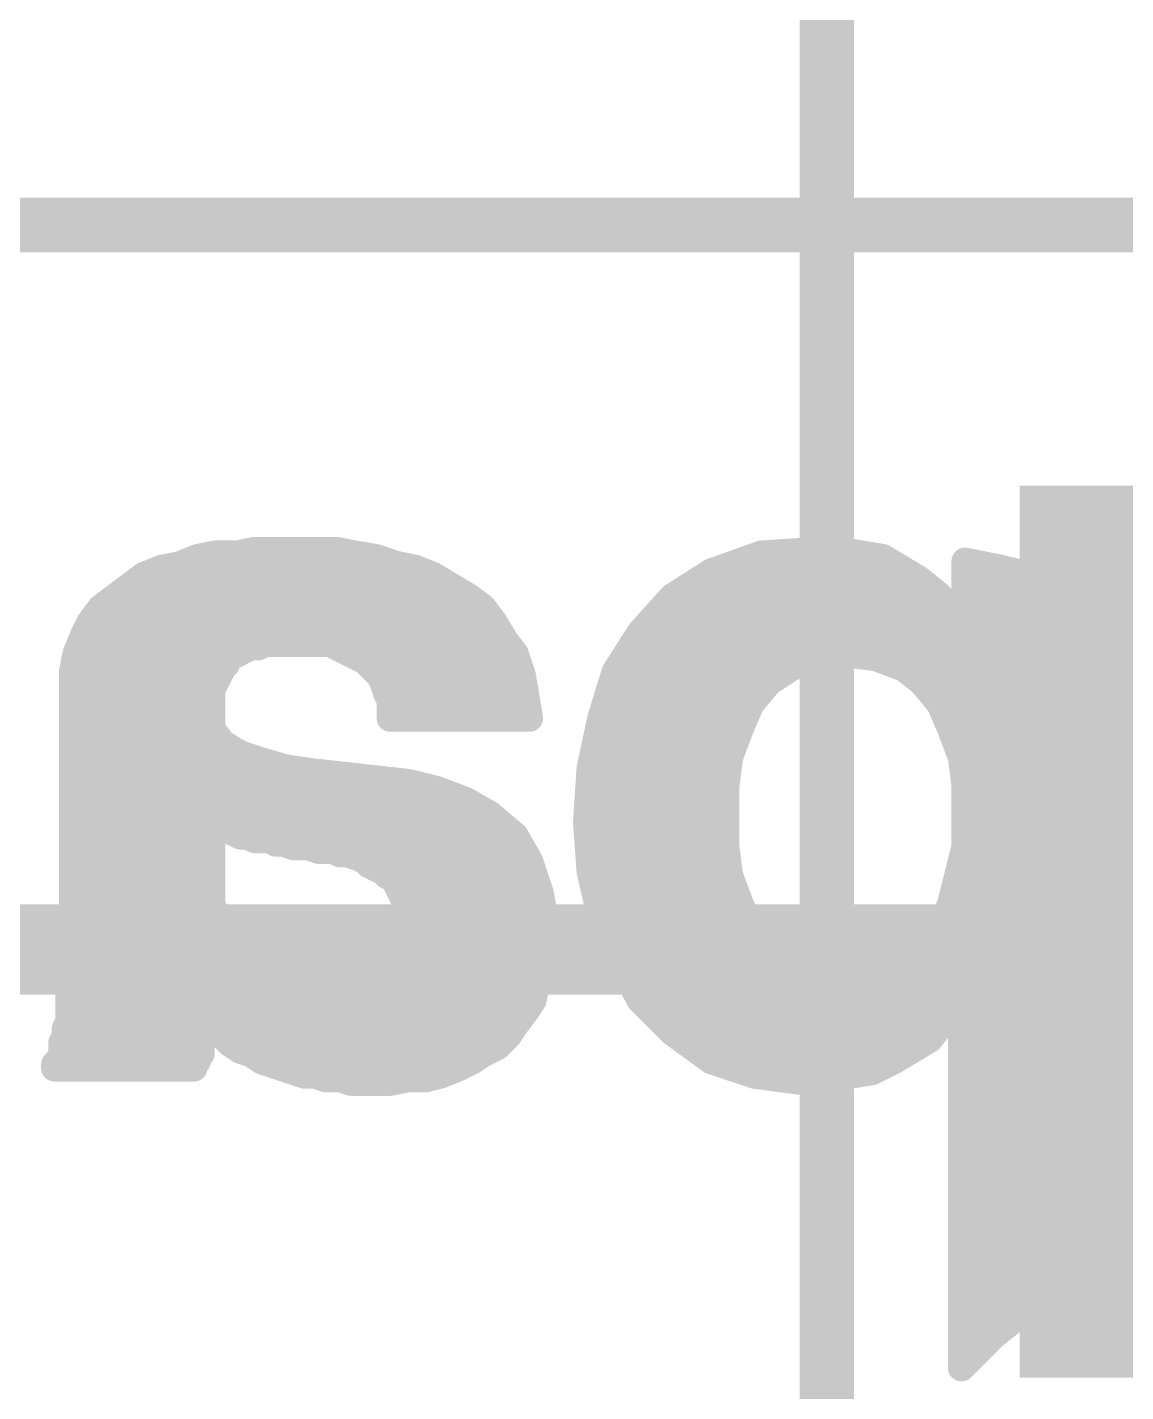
# Model space of a CAD drawing. Extents: x -41 to 66, y -18 to 51.
# Drawn here: x 7.92 to 10.997, y 34.831 to 38.654 of the extents above; entities that cross this region are included whole.
import ezdxf

# ---------------------------------------------------------------- set-up
doc = ezdxf.new("R2010")
doc.units = 0
for name, color, linetype in [('1', 12, 'CONTINUOUS'), ('16', 132, 'CONTINUOUS'), ('21', 41, 'CONTINUOUS'), ('22', 40, 'CONTINUOUS')]:
    doc.layers.add(name, color=color, linetype=linetype)

# ---------------------------------------------------------------- blocks, each defined once
blk = doc.blocks.new('RECT')
blk.add_solid([(-0.5, -0.5), (0.5, -0.5), (-0.5, 0.5), (0.5, 0.5)])

msp = doc.modelspace()

# ---------------------------------------------------------------- linework, layer by layer
at = {"layer": '1', "const_width": 0.1524}
msp.add_lwpolyline([(7.62, 38.1), (13.97, 38.1)], dxfattribs=at)
at = {"layer": '16', "const_width": 0.1524}
msp.add_lwpolyline([(10.16, 40.64), (10.16, 32.004)], dxfattribs=at)
at = {"layer": '21', "const_width": 0.254}
msp.add_lwpolyline([(0.5, 36.07), (10.5, 36.07)], dxfattribs=at)
at = {"layer": '21', "const_width": 0.127}
msp.add_lwpolyline([(10.5, 36.0065, 1), (10.5, 36.1335)], format="xyb", dxfattribs=at)
at = {"layer": '22', "const_width": 0.0762}
for points in [[(8.397, 37.168), (8.347, 37.148)], [(8.447, 37.178), (8.397, 37.168)], [(8.507, 37.178), (8.447, 37.178)], [(8.557, 37.188), (8.507, 37.178)], [(8.545, 37.1856), (8.799, 37.1856)], [(8.787, 37.188), (8.557, 37.188)], [(8.837, 37.178), (8.787, 37.188)], [(8.897, 37.168), (8.837, 37.178)], [(8.957, 37.148), (8.897, 37.168)], [(9.977, 37.178), (9.837, 37.128)], [(10.127, 37.188), (9.977, 37.178)], [(10.091, 37.1856), (10.2114, 37.1856)], [(10.197, 37.188), (10.127, 37.188)], [(10.317, 37.168), (10.197, 37.188)], [(10.417, 37.108), (10.317, 37.168)], [(8.297, 37.138), (8.247, 37.118)], [(8.347, 37.148), (8.297, 37.138)], [(9.007, 37.138), (8.957, 37.148)], [(9.057, 37.118), (9.007, 37.138)], [(9.837, 37.128), (9.727, 37.058)], [(10.647, 37.138), (10.547, 37.158)], [(10.547, 37.158), (10.547, 36.978)], [(10.687, 37.128), (10.647, 37.138)], [(10.737, 37.118), (10.687, 37.128)], [(8.247, 37.118), (8.127, 37.028)], [(8.2355, 37.1094), (9.0713, 37.1094)], [(9.157, 37.058), (9.057, 37.118)], [(9.8078, 37.1094), (10.4147, 37.1094)], [(10.467, 37.068), (10.417, 37.108)], [(10.547, 37.1094), (10.7714, 37.1094)], [(10.777, 37.108), (10.737, 37.118)], [(10.827, 37.108), (10.777, 37.108)], [(10.877, 37.098), (10.827, 37.108)], [(10.917, 37.088), (10.877, 37.098)], [(10.917, 35.238), (10.917, 37.088)], [(9.197, 37.028), (9.157, 37.058)], [(9.727, 37.058), (9.637, 36.958)], [(10.507, 37.028), (10.467, 37.068)], [(8.127, 37.028), (8.097, 36.988)], [(8.1339, 37.0332), (9.1901, 37.0332)], [(9.227, 36.988), (9.197, 37.028)], [(9.7047, 37.0332), (10.5018, 37.0332)], [(10.547, 36.978), (10.507, 37.028)], [(10.547, 37.0332), (10.917, 37.0332)], [(8.097, 36.988), (8.077, 36.948)], [(9.257, 36.938), (9.227, 36.988)], [(8.077, 36.948), (8.057, 36.898)], [(8.0815, 36.957), (9.2456, 36.957)], [(9.287, 36.898), (9.257, 36.938)], [(9.637, 36.958), (9.567, 36.848)], [(9.6364, 36.957), (10.917, 36.957)], [(8.057, 36.898), (8.047, 36.848)], [(8.487, 36.888), (8.547, 36.918)], [(8.547, 36.918), (8.567, 36.918)], [(8.567, 36.918), (8.587, 36.928)], [(8.587, 36.928), (8.767, 36.928)], [(8.767, 36.928), (8.867, 36.878)], [(9.307, 36.838), (9.287, 36.898)], [(10.127, 36.888), (10.217, 36.898)], [(10.217, 36.898), (10.297, 36.888)], [(8.0536, 36.8808), (8.4834, 36.8808)], [(8.437, 36.798), (8.467, 36.858)], [(8.467, 36.858), (8.477, 36.868)], [(8.477, 36.868), (8.487, 36.888)], [(8.8614, 36.8808), (9.2927, 36.8808)], [(8.867, 36.878), (8.907, 36.838)], [(9.5879, 36.8808), (10.1102, 36.8808)], [(9.997, 36.818), (10.057, 36.858)], [(10.057, 36.858), (10.127, 36.888)], [(10.297, 36.888), (10.377, 36.858)], [(10.3162, 36.8808), (10.917, 36.8808)], [(10.377, 36.858), (10.427, 36.818)], [(8.047, 36.848), (8.047, 35.978)], [(8.907, 36.838), (8.917, 36.818)], [(8.917, 36.818), (8.927, 36.788)], [(9.327, 36.718), (9.307, 36.838)], [(9.567, 36.848), (9.527, 36.718)], [(9.947, 36.758), (9.997, 36.818)], [(10.427, 36.818), (10.477, 36.758)], [(8.047, 36.8046), (8.4403, 36.8046)], [(8.437, 36.688), (8.437, 36.798)], [(8.9215, 36.8046), (9.3126, 36.8046)], [(8.927, 36.788), (8.937, 36.768)], [(9.5536, 36.8046), (9.9858, 36.8046)], [(10.4382, 36.8046), (10.917, 36.8046)], [(8.937, 36.768), (8.937, 36.718)], [(9.917, 36.688), (9.947, 36.758)], [(10.477, 36.758), (10.507, 36.688)], [(8.047, 36.7284), (8.437, 36.7284)], [(8.937, 36.7284), (9.3253, 36.7284)], [(8.937, 36.718), (9.327, 36.718)], [(9.527, 36.718), (9.497, 36.578)], [(9.5302, 36.7284), (9.9343, 36.7284)], [(10.4897, 36.7284), (10.917, 36.7284)], [(8.467, 36.648), (8.437, 36.688)], [(9.887, 36.608), (9.917, 36.688)], [(10.507, 36.688), (10.537, 36.608)], [(8.047, 36.6522), (8.4639, 36.6522)], [(8.517, 36.618), (8.467, 36.648)], [(9.5129, 36.6522), (9.9036, 36.6522)], [(10.5204, 36.6522), (10.917, 36.6522)], [(8.577, 36.598), (8.517, 36.618)], [(8.647, 36.578), (8.577, 36.598)], [(9.877, 36.528), (9.887, 36.608)], [(10.537, 36.608), (10.547, 36.528)], [(8.047, 36.576), (8.6465, 36.576)], [(8.647, 36.578), (8.597, 36.378)], [(8.597, 36.378), (8.647, 36.578)], [(8.6465, 36.576), (8.661, 36.576)], [(8.717, 36.568), (8.647, 36.578)], [(8.897, 36.548), (8.717, 36.568)], [(9.497, 36.578), (9.487, 36.428)], [(9.4969, 36.576), (9.883, 36.576)], [(10.541, 36.576), (10.917, 36.576)], [(8.817, 36.338), (8.897, 36.548)], [(8.897, 36.548), (8.817, 36.338)], [(8.987, 36.538), (8.897, 36.548)], [(9.067, 36.518), (8.987, 36.538)], [(9.147, 36.488), (9.067, 36.518)], [(9.877, 36.438), (9.877, 36.528)], [(10.547, 36.528), (10.547, 36.358)], [(8.047, 36.4998), (8.6274, 36.4998)], [(8.6274, 36.4998), (8.8786, 36.4998)], [(8.8786, 36.4998), (9.1155, 36.4998)], [(9.217, 36.448), (9.147, 36.488)], [(9.4918, 36.4998), (9.877, 36.4998)], [(10.547, 36.4998), (10.917, 36.4998)], [(9.287, 36.388), (9.217, 36.448)], [(9.877, 36.438), (9.487, 36.428)], [(9.487, 36.428), (9.877, 36.438)], [(9.877, 36.358), (9.877, 36.438)], [(8.047, 36.4236), (8.437, 36.4236)], [(8.437, 36.198), (8.437, 36.428)], [(8.437, 36.428), (8.457, 36.408)], [(8.4414, 36.4236), (8.6084, 36.4236)], [(8.457, 36.408), (8.477, 36.408)], [(8.477, 36.408), (8.517, 36.388)], [(8.6084, 36.4236), (8.8496, 36.4236)], [(8.8496, 36.4236), (9.2455, 36.4236)], [(9.487, 36.428), (9.497, 36.288)], [(9.4873, 36.4236), (9.877, 36.4236)], [(10.547, 36.4236), (10.917, 36.4236)], [(8.517, 36.388), (8.537, 36.388)], [(8.537, 36.388), (8.557, 36.378)], [(8.557, 36.378), (8.597, 36.378)], [(8.597, 36.378), (8.617, 36.368)], [(8.617, 36.368), (8.637, 36.368)], [(8.637, 36.368), (8.667, 36.358)], [(8.667, 36.358), (8.707, 36.358)], [(8.707, 36.358), (8.737, 36.348)], [(9.327, 36.318), (9.287, 36.388)], [(9.887, 36.278), (9.877, 36.358)], [(10.547, 36.358), (10.507, 36.198)], [(8.047, 36.3474), (8.437, 36.3474)], [(8.737, 36.348), (8.777, 36.348)], [(8.777, 36.348), (8.797, 36.338)], [(8.7782, 36.3474), (8.8206, 36.3474)], [(8.797, 36.338), (8.817, 36.338)], [(8.817, 36.338), (8.847, 36.328)], [(8.8206, 36.3474), (9.3102, 36.3474)], [(8.847, 36.328), (8.867, 36.318)], [(9.4928, 36.3474), (9.8783, 36.3474)], [(10.5443, 36.3474), (10.917, 36.3474)], [(8.867, 36.318), (8.877, 36.308)], [(8.877, 36.308), (8.917, 36.288)], [(8.917, 36.288), (8.927, 36.278)], [(9.357, 36.228), (9.327, 36.318)], [(9.497, 36.288), (9.527, 36.158)], [(8.047, 36.2712), (8.437, 36.2712)], [(8.927, 36.278), (8.947, 36.268)], [(8.9406, 36.2712), (9.3426, 36.2712)], [(8.947, 36.268), (8.977, 36.208)], [(9.5009, 36.2712), (9.8895, 36.2712)], [(9.917, 36.198), (9.887, 36.278)], [(10.5253, 36.2712), (10.917, 36.2712)], [(8.977, 36.208), (8.977, 36.188)], [(9.377, 36.118), (9.357, 36.228)], [(8.047, 36.195), (8.438, 36.195)], [(8.447, 36.168), (8.437, 36.198)], [(8.457, 36.148), (8.447, 36.168)], [(8.977, 36.195), (9.363, 36.195)], [(8.977, 36.188), (8.987, 36.168)], [(8.987, 36.168), (8.987, 36.118)], [(9.5185, 36.195), (9.9106, 36.195)], [(9.577, 36.038), (9.917, 36.198)], [(9.917, 36.198), (9.577, 36.038)], [(9.9106, 36.195), (9.9183, 36.195)], [(9.947, 36.128), (9.917, 36.198)], [(10.507, 36.198), (10.477, 36.128)], [(10.5057, 36.195), (10.917, 36.195)], [(8.477, 36.088), (8.457, 36.148)], [(9.527, 36.158), (9.577, 36.038)], [(8.047, 36.1188), (8.4667, 36.1188)], [(8.987, 36.118), (8.977, 36.088)], [(8.987, 36.1188), (9.3769, 36.1188)], [(9.367, 36.068), (9.377, 36.118)], [(9.5433, 36.1188), (9.7487, 36.1188)], [(9.7487, 36.1188), (9.9544, 36.1188)], [(9.987, 36.078), (9.947, 36.128)], [(10.477, 36.128), (10.427, 36.078)], [(10.4678, 36.1188), (10.917, 36.1188)], [(8.497, 36.068), (8.477, 36.088)], [(8.517, 36.038), (8.497, 36.068)], [(8.977, 36.068), (8.967, 36.048)], [(8.977, 36.088), (8.977, 36.068)], [(9.367, 36.018), (9.367, 36.068)], [(10.047, 36.028), (9.987, 36.078)], [(10.427, 36.078), (10.367, 36.028)], [(8.047, 36.0426), (8.5139, 36.0426)], [(8.537, 36.018), (8.517, 36.038)], [(8.567, 35.998), (8.537, 36.018)], [(8.947, 36.018), (8.927, 36.008)], [(8.957, 36.038), (8.947, 36.018)], [(8.967, 36.048), (8.957, 36.038)], [(8.9616, 36.0426), (9.367, 36.0426)], [(9.347, 35.978), (9.367, 36.018)], [(9.5751, 36.0426), (9.5868, 36.0426)], [(9.577, 36.038), (9.637, 35.928)], [(9.5868, 36.0426), (10.0295, 36.0426)], [(10.127, 36.008), (10.047, 36.028)], [(10.367, 36.028), (10.297, 36.008)], [(10.3845, 36.0426), (10.917, 36.0426)], [(8.047, 35.978), (8.037, 35.958)], [(8.607, 35.988), (8.567, 35.998)], [(8.647, 35.968), (8.607, 35.988)], [(8.857, 35.978), (8.837, 35.968)], [(8.877, 35.978), (8.857, 35.978)], [(8.917, 35.998), (8.877, 35.978)], [(8.927, 36.008), (8.917, 35.998)], [(9.337, 35.928), (9.347, 35.978)], [(10.207, 35.998), (10.127, 36.008)], [(10.297, 36.008), (10.207, 35.998)], [(8.037, 35.958), (8.037, 35.868)], [(8.0412, 35.9664), (8.705, 35.9664)], [(8.697, 35.968), (8.647, 35.968)], [(8.747, 35.958), (8.697, 35.968)], [(8.797, 35.958), (8.747, 35.958)], [(8.817, 35.968), (8.797, 35.958)], [(8.8138, 35.9664), (9.3447, 35.9664)], [(8.837, 35.968), (8.817, 35.968)], [(9.6161, 35.9664), (10.917, 35.9664)], [(9.317, 35.898), (9.337, 35.928)], [(9.637, 35.928), (9.727, 35.838)], [(10.447, 35.818), (10.527, 35.918)], [(10.527, 35.918), (10.537, 35.918)], [(10.537, 35.918), (10.537, 34.898)], [(8.037, 35.868), (8.027, 35.848)], [(8.037, 35.8902), (9.3111, 35.8902)], [(8.417, 35.818), (8.417, 35.878)], [(8.417, 35.878), (8.437, 35.848)], [(9.287, 35.858), (9.317, 35.898)], [(9.6748, 35.8902), (10.5048, 35.8902)], [(10.537, 35.8902), (10.917, 35.8902)], [(8.027, 35.828), (8.017, 35.808)], [(8.027, 35.848), (8.027, 35.828)], [(8.437, 35.848), (8.467, 35.828)], [(8.467, 35.828), (8.487, 35.808)], [(9.237, 35.798), (9.267, 35.828)], [(9.267, 35.828), (9.287, 35.858)], [(9.727, 35.838), (9.837, 35.758)], [(8.017, 35.808), (8.017, 35.778)], [(8.02, 35.814), (8.413, 35.814)], [(8.407, 35.808), (8.417, 35.818)], [(8.407, 35.778), (8.407, 35.808)], [(8.481, 35.814), (9.253, 35.814)], [(8.487, 35.808), (8.517, 35.788)], [(8.517, 35.788), (8.547, 35.778)], [(9.197, 35.778), (9.237, 35.798)], [(9.76, 35.814), (10.4403, 35.814)], [(10.347, 35.758), (10.447, 35.818)], [(10.537, 35.814), (10.917, 35.814)], [(8.007, 35.758), (7.997, 35.748)], [(7.997, 35.748), (7.997, 35.738)], [(8.017, 35.778), (8.007, 35.758)], [(8.387, 35.748), (8.397, 35.758)], [(8.387, 35.738), (8.387, 35.748)], [(8.397, 35.768), (8.407, 35.778)], [(8.397, 35.758), (8.397, 35.768)], [(8.547, 35.778), (8.577, 35.758)], [(8.577, 35.758), (8.697, 35.718)], [(9.127, 35.738), (9.167, 35.758)], [(9.167, 35.758), (9.197, 35.778)], [(9.837, 35.758), (9.957, 35.718)], [(10.287, 35.728), (10.347, 35.758)], [(7.997, 35.738), (8.387, 35.738)], [(8.6376, 35.7378), (9.1265, 35.7378)], [(8.697, 35.718), (8.727, 35.718)], [(8.727, 35.718), (8.757, 35.708)], [(8.757, 35.708), (8.797, 35.708)], [(8.797, 35.708), (8.827, 35.698)], [(8.937, 35.698), (8.987, 35.708)], [(8.987, 35.708), (9.037, 35.708)], [(9.037, 35.708), (9.077, 35.718)], [(9.077, 35.718), (9.127, 35.738)], [(9.8976, 35.7378), (10.3066, 35.7378)], [(9.957, 35.718), (10.107, 35.698)], [(10.107, 35.698), (10.287, 35.728)], [(10.537, 35.7378), (10.917, 35.7378)], [(8.827, 35.698), (8.937, 35.698)], [(10.537, 35.6616), (10.917, 35.6616)], [(10.537, 35.5854), (10.917, 35.5854)], [(10.537, 35.5092), (10.917, 35.5092)], [(10.537, 35.433), (10.917, 35.433)], [(10.537, 35.3568), (10.917, 35.3568)], [(10.537, 35.2806), (10.917, 35.2806)], [(10.867, 35.198), (10.917, 35.238)], [(10.537, 35.2044), (10.875, 35.2044)], [(10.777, 35.108), (10.867, 35.198)], [(10.537, 35.1282), (10.7972, 35.1282)], [(10.627, 34.988), (10.777, 35.108)], [(10.537, 35.052), (10.707, 35.052)], [(10.537, 34.898), (10.627, 34.988)], [(10.537, 34.9758), (10.6148, 34.9758)], [(10.537, 34.8996), (10.5386, 34.8996)]]:
    msp.add_lwpolyline(points, dxfattribs=at)
at = {"layer": '22', "const_width": 0.0381}
for points in [[(8.3933, 37.1867, 1), (8.4007, 37.1493)], [(8.4041, 37.1503, 1), (8.3899, 37.1857)], [(8.447, 37.1971, 1), (8.447, 37.159)], [(8.4507, 37.1593, 1), (8.4433, 37.1967)], [(8.5033, 37.1967, 1), (8.5107, 37.1593)], [(8.507, 37.159, 1), (8.507, 37.1971)], [(8.545, 37.2047, 1), (8.545, 37.1666)], [(8.557, 37.2071, 1), (8.557, 37.169)], [(8.5607, 37.1693, 1), (8.5533, 37.2067)], [(8.7907, 37.2067, 1), (8.7833, 37.1693)], [(8.787, 37.169, 1), (8.787, 37.2071)], [(8.799, 37.1666, 1), (8.799, 37.2047)], [(8.8401, 37.1968, 1), (8.8339, 37.1592)], [(8.8333, 37.1593, 1), (8.8407, 37.1967)], [(8.903, 37.1861, 1), (8.891, 37.1499)], [(8.8939, 37.1492, 1), (8.9001, 37.1868)], [(9.9757, 37.197, 1), (9.9783, 37.159)], [(9.9834, 37.1601, 1), (9.9706, 37.1959)], [(10.091, 37.2047, 1), (10.091, 37.1666)], [(10.127, 37.2071, 1), (10.127, 37.169)], [(10.1283, 37.169, 1), (10.1257, 37.207)], [(10.2001, 37.2068, 1), (10.1939, 37.1692)], [(10.197, 37.169, 1), (10.197, 37.2071)], [(10.2114, 37.1666, 1), (10.2114, 37.2047)], [(10.3268, 37.1843, 1), (10.3072, 37.1517)], [(10.3139, 37.1492, 1), (10.3201, 37.1868)], [(8.2933, 37.1567, 1), (8.3007, 37.1193)], [(8.3041, 37.1203, 1), (8.2899, 37.1557)], [(8.3399, 37.1657, 1), (8.3541, 37.1303)], [(8.3507, 37.1293, 1), (8.3433, 37.1667)], [(8.9607, 37.1667, 1), (8.9533, 37.1293)], [(8.951, 37.1299, 1), (8.963, 37.1661)], [(9.0141, 37.1557, 1), (8.9999, 37.1203)], [(9.0033, 37.1193, 1), (9.0107, 37.1567)], [(9.8306, 37.1459, 1), (9.8434, 37.1101)], [(9.8472, 37.1119, 1), (9.8268, 37.1441)], [(10.5507, 37.1767, 1), (10.5433, 37.1393)], [(10.5661, 37.158, 1), (10.528, 37.158)], [(10.6516, 37.1565, 1), (10.6424, 37.1195)], [(10.6433, 37.1193, 1), (10.6507, 37.1567)], [(10.6907, 37.1467, 1), (10.6833, 37.1093)], [(10.6824, 37.1095, 1), (10.6916, 37.1465)], [(8.2355, 37.1285, 1), (8.2355, 37.0904)], [(8.2399, 37.1357, 1), (8.2541, 37.1003)], [(8.2584, 37.1028, 1), (8.2356, 37.1332)], [(9.0668, 37.1343, 1), (9.0472, 37.1017)], [(9.0499, 37.1003, 1), (9.0641, 37.1357)], [(9.0713, 37.0904, 1), (9.0713, 37.1285)], [(9.8078, 37.1285, 1), (9.8078, 37.0904)], [(10.4289, 37.1229, 1), (10.4051, 37.0931)], [(10.4072, 37.0917, 1), (10.4268, 37.1243)], [(10.4147, 37.0904, 1), (10.4147, 37.1285)], [(10.547, 37.1285, 1), (10.547, 37.0904)], [(10.7416, 37.1365, 1), (10.7324, 37.0995)], [(10.7333, 37.0993, 1), (10.7407, 37.1367)], [(10.777, 37.1271, 1), (10.777, 37.089)], [(10.7714, 37.0904, 1), (10.7714, 37.1285)], [(10.7724, 37.0895, 1), (10.7816, 37.1265)], [(10.8307, 37.1267, 1), (10.8233, 37.0893)], [(10.827, 37.089, 1), (10.827, 37.1271)], [(10.8816, 37.1165, 1), (10.8724, 37.0795)], [(10.8733, 37.0793, 1), (10.8807, 37.1167)], [(10.936, 37.088, 1), (10.8979, 37.088)], [(10.9124, 37.0695, 1), (10.9216, 37.1065)], [(9.1684, 37.0732, 1), (9.1456, 37.0428)], [(9.1472, 37.0417, 1), (9.1668, 37.0743)], [(9.7168, 37.0741, 1), (9.7372, 37.0419)], [(9.7412, 37.0453, 1), (9.7128, 37.0707)], [(10.4805, 37.0815, 1), (10.4535, 37.0545)], [(10.4551, 37.0531, 1), (10.4789, 37.0829)], [(8.1156, 37.0432, 1), (8.1384, 37.0128)], [(8.1422, 37.0166, 1), (8.1118, 37.0394)], [(8.1339, 37.0523, 1), (8.1339, 37.0142)], [(9.2122, 37.0394, 1), (9.1818, 37.0166)], [(9.1856, 37.0128, 1), (9.2084, 37.0432)], [(9.1901, 37.0142, 1), (9.1901, 37.0523)], [(9.7047, 37.0523, 1), (9.7047, 37.0142)], [(10.5219, 37.0399, 1), (10.4921, 37.0161)], [(10.4935, 37.0145, 1), (10.5205, 37.0415)], [(10.5018, 37.0142, 1), (10.5018, 37.0523)], [(10.547, 37.0523, 1), (10.547, 37.0142)], [(10.917, 37.0142, 1), (10.917, 37.0523)], [(8.0818, 36.9994, 1), (8.1122, 36.9766)], [(8.114, 36.9795, 1), (8.08, 36.9965)], [(9.2433, 36.9978, 1), (9.2107, 36.9782)], [(9.2118, 36.9766, 1), (9.2422, 36.9994)], [(10.5321, 36.9661, 1), (10.5619, 36.9899)], [(8.06, 36.9565, 1), (8.094, 36.9395)], [(8.0947, 36.9409, 1), (8.0593, 36.9551)], [(8.0815, 36.9761, 1), (8.0815, 36.938)], [(9.2722, 36.9494, 1), (9.2418, 36.9266)], [(9.2456, 36.938, 1), (9.2456, 36.9761)], [(9.6364, 36.9761, 1), (9.6364, 36.938)], [(9.6228, 36.9707, 1), (9.6512, 36.9453)], [(9.6531, 36.9478, 1), (9.6209, 36.9682)], [(10.528, 36.978, 1), (10.5661, 36.978)], [(10.917, 36.938, 1), (10.917, 36.9761)], [(8.0757, 36.8943, 1), (8.0383, 36.9017)], [(8.547, 36.937, 1), (8.547, 36.8989)], [(8.5555, 36.901, 1), (8.5385, 36.935)], [(8.5585, 36.935, 1), (8.5755, 36.901)], [(8.567, 36.8989, 1), (8.567, 36.937)], [(8.587, 36.9471, 1), (8.587, 36.909)], [(8.5955, 36.911, 1), (8.5785, 36.945)], [(8.7755, 36.945, 1), (8.7585, 36.911)], [(8.767, 36.909, 1), (8.767, 36.9471)], [(9.2407, 36.9282, 1), (9.2733, 36.9478)], [(9.3051, 36.904, 1), (9.2689, 36.892)], [(10.2194, 36.9169, 1), (10.2146, 36.8791)], [(10.2191, 36.8791, 1), (10.2149, 36.9169)], [(8.0536, 36.8999, 1), (8.0536, 36.8618)], [(8.0393, 36.9051, 1), (8.0747, 36.8909)], [(8.484, 36.8495, 1), (8.45, 36.8665)], [(8.46, 36.8765, 1), (8.494, 36.8595)], [(8.4905, 36.8545, 1), (8.4635, 36.8815)], [(8.4785, 36.905, 1), (8.4955, 36.871)], [(8.504, 36.8795, 1), (8.47, 36.8965)], [(8.4834, 36.8618, 1), (8.4834, 36.8999)], [(8.8614, 36.8999, 1), (8.8614, 36.8618)], [(8.8805, 36.8915, 1), (8.8535, 36.8645)], [(8.8585, 36.861, 1), (8.8755, 36.895)], [(9.2718, 36.8866, 1), (9.3022, 36.9094)], [(9.2927, 36.8618, 1), (9.2927, 36.8999)], [(9.5879, 36.8999, 1), (9.5879, 36.8618)], [(10.0495, 36.8755, 1), (10.0645, 36.8405)], [(10.0676, 36.8421, 1), (10.0464, 36.8739)], [(10.1249, 36.9069, 1), (10.1291, 36.8691)], [(10.1102, 36.8618, 1), (10.1102, 36.8999)], [(10.1345, 36.8705, 1), (10.1195, 36.9055)], [(10.3037, 36.9058, 1), (10.2903, 36.8702)], [(10.2946, 36.8691, 1), (10.2994, 36.9069)], [(10.3162, 36.8999, 1), (10.3162, 36.8618)], [(10.3889, 36.8729, 1), (10.3651, 36.8431)], [(10.3703, 36.8402, 1), (10.3837, 36.8758)], [(10.917, 36.8618, 1), (10.917, 36.8999)], [(8.0283, 36.8517, 1), (8.0657, 36.8443)], [(8.0661, 36.848, 1), (8.028, 36.848)], [(8.4535, 36.8715, 1), (8.4805, 36.8445)], [(8.924, 36.8465, 1), (8.89, 36.8295)], [(8.8935, 36.8245, 1), (8.9205, 36.8515)], [(8.9351, 36.824, 1), (8.8989, 36.812)], [(9.3258, 36.8411, 1), (9.2882, 36.8349)], [(9.2889, 36.832, 1), (9.3251, 36.844)], [(9.5509, 36.8582, 1), (9.5831, 36.8378)], [(9.5852, 36.8424, 1), (9.5488, 36.8536)], [(10.0116, 36.8058, 1), (9.9824, 36.8302)], [(10.4416, 36.8302, 1), (10.4124, 36.8058)], [(8.047, 36.8237, 1), (8.047, 36.7856)], [(8.4561, 36.798, 1), (8.418, 36.798)], [(8.42, 36.8065, 1), (8.454, 36.7895)], [(8.4403, 36.7856, 1), (8.4403, 36.8237)], [(8.9, 36.8095, 1), (8.934, 36.8265)], [(8.9215, 36.8237, 1), (8.9215, 36.7856)], [(8.944, 36.7965, 1), (8.91, 36.7795)], [(9.3126, 36.7856, 1), (9.3126, 36.8237)], [(9.5536, 36.8237, 1), (9.5536, 36.7856)], [(9.9864, 36.8339, 1), (10.0076, 36.8021)], [(9.9858, 36.7856, 1), (9.9858, 36.8237)], [(10.4151, 36.8031, 1), (10.4389, 36.8329)], [(10.4382, 36.8237, 1), (10.4382, 36.7856)], [(10.917, 36.7856, 1), (10.917, 36.8237)], [(8.9089, 36.782, 1), (8.9451, 36.794)], [(8.9561, 36.768, 1), (8.918, 36.768)], [(8.92, 36.7595, 1), (8.954, 36.7765)], [(9.9324, 36.7702, 1), (9.9616, 36.7458)], [(9.9645, 36.7505, 1), (9.9295, 36.7655)], [(10.4945, 36.7655, 1), (10.4595, 36.7505)], [(10.4624, 36.7458, 1), (10.4916, 36.7702)], [(8.047, 36.7475, 1), (8.047, 36.7094)], [(8.437, 36.7094, 1), (8.437, 36.7475)], [(8.937, 36.7475, 1), (8.937, 36.7094)], [(8.937, 36.7371, 1), (8.937, 36.699)], [(9.3082, 36.7149, 1), (9.3458, 36.7211)], [(9.3253, 36.7094, 1), (9.3253, 36.7475)], [(9.327, 36.699, 1), (9.327, 36.7371)], [(9.5088, 36.7236, 1), (9.5452, 36.7124)], [(9.5456, 36.714, 1), (9.5084, 36.722)], [(9.5302, 36.7475, 1), (9.5302, 36.7094)], [(9.9343, 36.7094, 1), (9.9343, 36.7475)], [(10.4897, 36.7475, 1), (10.4897, 36.7094)], [(10.917, 36.7094, 1), (10.917, 36.7475)], [(8.418, 36.688, 1), (8.4561, 36.688)], [(8.4522, 36.6994, 1), (8.4218, 36.6766)], [(8.918, 36.718, 1), (8.9561, 36.718)], [(9.8995, 36.6955, 1), (9.9345, 36.6805)], [(9.9348, 36.6813, 1), (9.8992, 36.6947)], [(10.5248, 36.6947, 1), (10.4892, 36.6813)], [(10.4895, 36.6805, 1), (10.5245, 36.6955)], [(8.047, 36.6713, 1), (8.047, 36.6332)], [(8.4768, 36.6643, 1), (8.4572, 36.6317)], [(8.4518, 36.6366, 1), (8.4822, 36.6594)], [(8.4639, 36.6332, 1), (8.4639, 36.6713)], [(9.5129, 36.6713, 1), (9.5129, 36.6332)], [(9.9036, 36.6332, 1), (9.9036, 36.6713)], [(10.5204, 36.6713, 1), (10.5204, 36.6332)], [(10.917, 36.6332, 1), (10.917, 36.6713)], [(8.523, 36.6361, 1), (8.511, 36.5999)], [(8.5072, 36.6017, 1), (8.5268, 36.6343)], [(8.5822, 36.6163, 1), (8.5718, 36.5797)], [(8.571, 36.5799, 1), (8.583, 36.6161)], [(9.8692, 36.6147, 1), (9.9048, 36.6013)], [(9.9059, 36.6056, 1), (9.8681, 36.6104)], [(10.5559, 36.6104, 1), (10.5181, 36.6056)], [(10.5192, 36.6013, 1), (10.5548, 36.6147)], [(8.047, 36.5951, 1), (8.047, 36.557)], [(8.6465, 36.5951, 1), (8.6465, 36.557)], [(8.6497, 36.5969, 1), (8.6443, 36.5591)], [(8.6655, 36.5734, 1), (8.6285, 36.5826)], [(8.6655, 36.5734, 1), (8.6285, 36.5826)], [(8.6418, 36.5597, 1), (8.6522, 36.5963)], [(8.6465, 36.557, 1), (8.6465, 36.5951)], [(8.661, 36.557, 1), (8.661, 36.5951)], [(8.7191, 36.5869, 1), (8.7149, 36.5491)], [(8.7143, 36.5491, 1), (8.7197, 36.5869)], [(9.4969, 36.5951, 1), (9.4969, 36.557)], [(9.516, 36.5767, 1), (9.478, 36.5793)], [(9.4784, 36.582, 1), (9.5156, 36.574)], [(9.883, 36.557, 1), (9.883, 36.5951)], [(10.541, 36.5951, 1), (10.541, 36.557)], [(10.917, 36.557, 1), (10.917, 36.5951)], [(8.8991, 36.5669, 1), (8.8949, 36.5291)], [(8.9148, 36.5412, 1), (8.8792, 36.5548)], [(8.9148, 36.5412, 1), (8.8792, 36.5548)], [(8.8949, 36.5291, 1), (8.8991, 36.5669)], [(8.9916, 36.5565, 1), (8.9824, 36.5195)], [(8.9849, 36.5191, 1), (8.9891, 36.5569)], [(9.0737, 36.5358, 1), (9.0603, 36.5002)], [(9.0624, 36.4995, 1), (9.0716, 36.5365)], [(9.8581, 36.5304, 1), (9.8959, 36.5256)], [(9.8961, 36.528, 1), (9.858, 36.528)], [(10.5661, 36.528, 1), (10.528, 36.528)], [(10.5281, 36.5256, 1), (10.5659, 36.5304)], [(8.047, 36.5189, 1), (8.047, 36.4808)], [(8.6274, 36.5189, 1), (8.6274, 36.4808)], [(8.6274, 36.4808, 1), (8.6274, 36.5189)], [(8.8786, 36.5189, 1), (8.8786, 36.4808)], [(8.8786, 36.4808, 1), (8.8786, 36.5189)], [(9.1155, 36.4808, 1), (9.1155, 36.5189)], [(9.1565, 36.5045, 1), (9.1375, 36.4715)], [(9.1403, 36.4702, 1), (9.1537, 36.5058)], [(9.4918, 36.5189, 1), (9.4918, 36.4808)], [(9.877, 36.4808, 1), (9.877, 36.5189)], [(10.547, 36.5189, 1), (10.547, 36.4808)], [(10.917, 36.4808, 1), (10.917, 36.5189)], [(9.2294, 36.4625, 1), (9.2046, 36.4335)], [(9.2075, 36.4315, 1), (9.2265, 36.4645)], [(9.8961, 36.438, 1), (9.858, 36.438)], [(9.8775, 36.419, 1), (9.8765, 36.457)], [(9.8775, 36.419, 1), (9.8765, 36.457)], [(8.047, 36.4427, 1), (8.047, 36.4046)], [(8.4561, 36.428, 1), (8.418, 36.428)], [(8.4505, 36.4415, 1), (8.4235, 36.4145)], [(8.4414, 36.4427, 1), (8.4414, 36.4046)], [(8.437, 36.4046, 1), (8.437, 36.4427)], [(8.457, 36.4271, 1), (8.457, 36.389)], [(8.4435, 36.3945, 1), (8.4705, 36.4215)], [(8.4855, 36.425, 1), (8.4685, 36.391)], [(8.477, 36.389, 1), (8.477, 36.4271)], [(8.6084, 36.4427, 1), (8.6084, 36.4046)], [(8.6084, 36.4046, 1), (8.6084, 36.4427)], [(8.8496, 36.4427, 1), (8.8496, 36.4046)], [(8.8496, 36.4046, 1), (8.8496, 36.4427)], [(9.2455, 36.4046, 1), (9.2455, 36.4427)], [(9.4865, 36.447, 1), (9.4875, 36.409)], [(9.506, 36.4294, 1), (9.468, 36.4266)], [(9.4865, 36.447, 1), (9.4875, 36.409)], [(9.468, 36.4293, 1), (9.506, 36.4267)], [(9.4873, 36.4427, 1), (9.4873, 36.4046)], [(9.858, 36.438, 1), (9.8961, 36.438)], [(9.877, 36.4046, 1), (9.877, 36.4427)], [(10.547, 36.4427, 1), (10.547, 36.4046)], [(10.917, 36.4046, 1), (10.917, 36.4427)], [(8.517, 36.4071, 1), (8.517, 36.369)], [(8.5085, 36.371, 1), (8.5255, 36.405)], [(8.5455, 36.405, 1), (8.5285, 36.371)], [(8.537, 36.369, 1), (8.537, 36.4071)], [(8.557, 36.3971, 1), (8.557, 36.359)], [(8.5485, 36.361, 1), (8.5655, 36.395)], [(8.6055, 36.395, 1), (8.5885, 36.361)], [(8.5785, 36.3826, 1), (8.6155, 36.3734)], [(8.5785, 36.3826, 1), (8.6155, 36.3734)], [(8.597, 36.359, 1), (8.597, 36.3971)], [(8.617, 36.3871, 1), (8.617, 36.349)], [(8.6085, 36.351, 1), (8.6255, 36.385)], [(8.643, 36.3861, 1), (8.631, 36.3499)], [(8.637, 36.349, 1), (8.637, 36.3871)], [(8.667, 36.3771, 1), (8.667, 36.339)], [(8.713, 36.3761, 1), (8.701, 36.3399)], [(8.707, 36.339, 1), (8.707, 36.3771)], [(9.3035, 36.3975, 1), (9.2705, 36.3785)], [(9.2746, 36.3735, 1), (9.2994, 36.4025)], [(9.8959, 36.3604, 1), (9.8581, 36.3556)], [(10.5655, 36.3534, 1), (10.5285, 36.3626)], [(8.047, 36.3665, 1), (8.047, 36.3284)], [(8.437, 36.3284, 1), (8.437, 36.3665)], [(8.661, 36.3399, 1), (8.673, 36.3761)], [(8.737, 36.367, 1), (8.737, 36.3289)], [(8.731, 36.3299, 1), (8.743, 36.3661)], [(8.7855, 36.365, 1), (8.7685, 36.331)], [(8.7782, 36.3665, 1), (8.7782, 36.3284)], [(8.777, 36.3289, 1), (8.777, 36.367)], [(8.797, 36.3571, 1), (8.797, 36.319)], [(8.7885, 36.321, 1), (8.8055, 36.355)], [(8.823, 36.3561, 1), (8.811, 36.3199)], [(8.7992, 36.3448, 1), (8.8348, 36.3312)], [(8.7992, 36.3448, 1), (8.8348, 36.3312)], [(8.8206, 36.3665, 1), (8.8206, 36.3284)], [(8.817, 36.319, 1), (8.817, 36.3571)], [(8.8206, 36.3284, 1), (8.8206, 36.3665)], [(8.8555, 36.345, 1), (8.8385, 36.311)], [(8.841, 36.3099, 1), (8.853, 36.3461)], [(9.3102, 36.3284, 1), (9.3102, 36.3665)], [(9.4928, 36.3665, 1), (9.4928, 36.3284)], [(9.858, 36.358, 1), (9.8961, 36.358)], [(9.8783, 36.3284, 1), (9.8783, 36.3665)], [(10.5443, 36.3665, 1), (10.5443, 36.3284)], [(10.528, 36.358, 1), (10.5661, 36.358)], [(10.917, 36.3284, 1), (10.917, 36.3665)], [(8.8805, 36.3315, 1), (8.8535, 36.3045)], [(8.8855, 36.325, 1), (8.8685, 36.291)], [(8.8585, 36.301, 1), (8.8755, 36.335)], [(8.8635, 36.2945, 1), (8.8905, 36.3215)], [(8.9305, 36.3015, 1), (8.9035, 36.2745)], [(8.9085, 36.271, 1), (8.9255, 36.305)], [(9.3451, 36.324, 1), (9.3089, 36.312)], [(9.3105, 36.3085, 1), (9.3435, 36.3275)], [(9.5156, 36.2923, 1), (9.4784, 36.2837)], [(8.047, 36.2903, 1), (8.047, 36.2522)], [(8.437, 36.2522, 1), (8.437, 36.2903)], [(8.9355, 36.295, 1), (8.9185, 36.261)], [(8.9135, 36.2645, 1), (8.9405, 36.2915)], [(8.9406, 36.2903, 1), (8.9406, 36.2522)], [(8.964, 36.2765, 1), (8.93, 36.2595)], [(8.9385, 36.251, 1), (8.9555, 36.285)], [(9.3426, 36.2522, 1), (9.3426, 36.2903)], [(9.478, 36.2866, 1), (9.516, 36.2894)], [(9.5009, 36.2903, 1), (9.5009, 36.2522)], [(9.9048, 36.2847, 1), (9.8692, 36.2713)], [(9.8681, 36.2756, 1), (9.9059, 36.2804)], [(9.8895, 36.2522, 1), (9.8895, 36.2903)], [(10.5253, 36.2903, 1), (10.5253, 36.2522)], [(10.917, 36.2522, 1), (10.917, 36.2903)], [(8.9961, 36.208, 1), (8.958, 36.208)], [(9.3757, 36.2314, 1), (9.3383, 36.2246)], [(9.3389, 36.222, 1), (9.3751, 36.234)], [(8.047, 36.2141, 1), (8.047, 36.176)], [(8.4551, 36.204, 1), (8.4189, 36.192)], [(8.418, 36.198, 1), (8.4561, 36.198)], [(8.464, 36.1765, 1), (8.43, 36.1595)], [(8.438, 36.176, 1), (8.438, 36.2141)], [(8.977, 36.2141, 1), (8.977, 36.176)], [(8.994, 36.1965, 1), (8.96, 36.1795)], [(8.958, 36.188, 1), (8.9961, 36.188)], [(8.96, 36.1995, 1), (8.994, 36.2165)], [(9.0061, 36.168, 1), (8.968, 36.168)], [(9.363, 36.176, 1), (9.363, 36.2141)], [(9.5185, 36.2141, 1), (9.5185, 36.176)], [(9.9106, 36.2141, 1), (9.9106, 36.176)], [(9.9345, 36.2055, 1), (9.8995, 36.1905)], [(9.8992, 36.1913, 1), (9.9348, 36.2047)], [(9.9251, 36.1808, 1), (9.9089, 36.2152)], [(9.9251, 36.1808, 1), (9.9089, 36.2152)], [(9.9106, 36.176, 1), (9.9106, 36.2141)], [(9.9183, 36.176, 1), (9.9183, 36.2141)], [(10.5057, 36.2141, 1), (10.5057, 36.176)], [(10.4885, 36.2026, 1), (10.5255, 36.1934)], [(10.5245, 36.1905, 1), (10.4895, 36.2055)], [(10.917, 36.176, 1), (10.917, 36.2141)], [(8.4289, 36.162, 1), (8.4651, 36.174)], [(8.4751, 36.154, 1), (8.4389, 36.142)], [(8.44, 36.1395, 1), (8.474, 36.1565)], [(8.97, 36.1595, 1), (9.004, 36.1765)], [(9.5446, 36.1653, 1), (9.5094, 36.1507)], [(9.5084, 36.1537, 1), (9.5456, 36.1623)], [(8.047, 36.1379, 1), (8.047, 36.0998)], [(8.4667, 36.0998, 1), (8.4667, 36.1379)], [(8.987, 36.1379, 1), (8.987, 36.0998)], [(8.968, 36.118, 1), (9.0061, 36.118)], [(9.0051, 36.112, 1), (8.9689, 36.124)], [(9.3957, 36.1143, 1), (9.3583, 36.1217)], [(9.3583, 36.1146, 1), (9.3957, 36.1214)], [(9.3769, 36.0998, 1), (9.3769, 36.1379)], [(9.5433, 36.1379, 1), (9.5433, 36.0998)], [(9.7487, 36.1379, 1), (9.7487, 36.0998)], [(9.7487, 36.0998, 1), (9.7487, 36.1379)], [(9.9619, 36.1399, 1), (9.9321, 36.1161)], [(9.9295, 36.1205, 1), (9.9645, 36.1355)], [(9.9544, 36.0998, 1), (9.9544, 36.1379)], [(10.4678, 36.1379, 1), (10.4678, 36.0998)], [(10.4595, 36.1355, 1), (10.4945, 36.1205)], [(10.4905, 36.1145, 1), (10.4635, 36.1415)], [(10.917, 36.0998, 1), (10.917, 36.1379)], [(8.4905, 36.1015, 1), (8.4635, 36.0745)], [(8.4589, 36.082, 1), (8.4951, 36.094)], [(8.5129, 36.0786, 1), (8.4811, 36.0574)], [(8.4835, 36.0545, 1), (8.5105, 36.0815)], [(8.9589, 36.094, 1), (8.9951, 36.082)], [(8.9961, 36.088, 1), (8.958, 36.088)], [(8.994, 36.0595, 1), (8.96, 36.0765)], [(9.3483, 36.0717, 1), (9.3857, 36.0643)], [(9.3861, 36.068, 1), (9.348, 36.068)], [(9.9992, 36.0926, 1), (9.9748, 36.0634)], [(9.9721, 36.0661, 1), (10.0019, 36.0899)], [(10.4135, 36.0915, 1), (10.4405, 36.0645)], [(10.4392, 36.0634, 1), (10.4148, 36.0926)], [(8.047, 36.0617, 1), (8.047, 36.0236)], [(8.5305, 36.0515, 1), (8.5035, 36.0245)], [(8.5011, 36.0274, 1), (8.5329, 36.0486)], [(8.5139, 36.0236, 1), (8.5139, 36.0617)], [(8.5476, 36.0339, 1), (8.5264, 36.0021)], [(8.9435, 36.0515, 1), (8.9705, 36.0245)], [(8.9555, 36.001, 1), (8.9385, 36.035)], [(8.974, 36.0295, 1), (8.94, 36.0465)], [(8.9616, 36.0617, 1), (8.9616, 36.0236)], [(8.95, 36.0565, 1), (8.984, 36.0395)], [(8.9805, 36.0345, 1), (8.9535, 36.0615)], [(8.958, 36.068, 1), (8.9961, 36.068)], [(9.384, 36.0095, 1), (9.35, 36.0265)], [(9.367, 36.0236, 1), (9.367, 36.0617)], [(9.5751, 36.0617, 1), (9.5751, 36.0236)], [(9.5937, 36.0471, 1), (9.5603, 36.0289)], [(9.5689, 36.0552, 1), (9.5851, 36.0208)], [(9.5689, 36.0552, 1), (9.5851, 36.0208)], [(9.5594, 36.0307, 1), (9.5946, 36.0453)], [(9.5868, 36.0617, 1), (9.5868, 36.0236)], [(9.5868, 36.0236, 1), (9.5868, 36.0617)], [(10.0516, 36.0465, 1), (10.0424, 36.0095)], [(10.0295, 36.0236, 1), (10.0295, 36.0617)], [(10.0348, 36.0134, 1), (10.0592, 36.0426)], [(10.3548, 36.0426, 1), (10.3792, 36.0134)], [(10.3722, 36.0097, 1), (10.3618, 36.0463)], [(10.3845, 36.0617, 1), (10.3845, 36.0236)], [(10.917, 36.0236, 1), (10.917, 36.0617)], [(8.064, 35.9695, 1), (8.03, 35.9865)], [(8.5235, 36.0045, 1), (8.5505, 36.0315)], [(8.5716, 36.0165, 1), (8.5624, 35.9795)], [(8.5564, 35.9821, 1), (8.5776, 36.0139)], [(8.6155, 36.005, 1), (8.5985, 35.971)], [(8.6024, 35.9695, 1), (8.6116, 36.0065)], [(8.857, 35.9971, 1), (8.857, 35.959)], [(8.8655, 35.961, 1), (8.8485, 35.995)], [(8.8685, 35.995, 1), (8.8855, 35.961)], [(8.877, 35.959, 1), (8.877, 35.9971)], [(8.9035, 36.0115, 1), (8.9305, 35.9845)], [(8.9185, 36.025, 1), (8.9355, 35.991)], [(8.9255, 35.981, 1), (8.9085, 36.015)], [(8.9405, 35.9945, 1), (8.9135, 36.0215)], [(8.93, 36.0265, 1), (8.964, 36.0095)], [(9.3657, 35.9743, 1), (9.3283, 35.9817)], [(9.348, 36.018, 1), (9.3861, 36.018)], [(10.1294, 36.0269, 1), (10.1246, 35.9891)], [(10.1224, 35.9895, 1), (10.1316, 36.0265)], [(10.2049, 36.0169, 1), (10.2091, 35.9791)], [(10.2046, 35.9791, 1), (10.2094, 36.0169)], [(10.2918, 36.0263, 1), (10.3022, 35.9897)], [(10.2991, 35.9891, 1), (10.2949, 36.0269)], [(8.02, 35.9665, 1), (8.054, 35.9495)], [(8.0561, 35.958, 1), (8.018, 35.958)], [(8.0412, 35.9855, 1), (8.0412, 35.9474)], [(8.028, 35.978, 1), (8.0661, 35.978)], [(8.647, 35.9871, 1), (8.647, 35.949)], [(8.6385, 35.951, 1), (8.6555, 35.985)], [(8.7007, 35.9867, 1), (8.6933, 35.9493)], [(8.697, 35.949, 1), (8.697, 35.9871)], [(8.705, 35.9474, 1), (8.705, 35.9855)], [(8.747, 35.977, 1), (8.747, 35.9389)], [(8.7433, 35.9393, 1), (8.7507, 35.9767)], [(8.7885, 35.975, 1), (8.8055, 35.941)], [(8.8138, 35.9855, 1), (8.8138, 35.9474)], [(8.797, 35.9389, 1), (8.797, 35.977)], [(8.817, 35.9871, 1), (8.817, 35.949)], [(8.8255, 35.951, 1), (8.8085, 35.985)], [(8.8285, 35.985, 1), (8.8455, 35.951)], [(8.837, 35.949, 1), (8.837, 35.9871)], [(9.33, 35.9865, 1), (9.364, 35.9695)], [(9.3447, 35.9474, 1), (9.3447, 35.9855)], [(9.6161, 35.9855, 1), (9.6161, 35.9474)], [(10.917, 35.9474, 1), (10.917, 35.9855)], [(9.3183, 35.9317, 1), (9.3557, 35.9243)], [(9.3529, 35.9174, 1), (9.3211, 35.9386)], [(9.6505, 35.9415, 1), (9.6235, 35.9145)], [(9.6203, 35.9189, 1), (9.6537, 35.9371)], [(10.527, 35.937, 1), (10.527, 35.8989)], [(10.5419, 35.9061, 1), (10.5121, 35.9299)], [(10.5561, 35.918, 1), (10.518, 35.918)], [(10.537, 35.8989, 1), (10.537, 35.937)], [(8.037, 35.9093, 1), (8.037, 35.8712)], [(8.054, 35.8595, 1), (8.02, 35.8765)], [(8.4329, 35.8886, 1), (8.4011, 35.8674)], [(8.436, 35.878, 1), (8.3979, 35.878)], [(9.3011, 35.9086, 1), (9.3329, 35.8874)], [(9.3322, 35.8866, 1), (9.3018, 35.9094)], [(9.3111, 35.8712, 1), (9.3111, 35.9093)], [(9.6748, 35.9093, 1), (9.6748, 35.8712)], [(10.5048, 35.8712, 1), (10.5048, 35.9093)], [(10.537, 35.9093, 1), (10.537, 35.8712)], [(10.917, 35.8712, 1), (10.917, 35.9093)], [(8.0461, 35.848, 1), (8.008, 35.848)], [(8.01, 35.8565, 1), (8.044, 35.8395)], [(8.044, 35.8195, 1), (8.01, 35.8365)], [(8.018, 35.868, 1), (8.0561, 35.868)], [(8.4476, 35.8639, 1), (8.4264, 35.8321)], [(8.4211, 35.8374, 1), (8.4529, 35.8586)], [(8.4805, 35.8415, 1), (8.4535, 35.8145)], [(8.4564, 35.8121, 1), (8.4776, 35.8439)], [(9.2805, 35.8145, 1), (9.2535, 35.8415)], [(9.2718, 35.8694, 1), (9.3022, 35.8466)], [(9.3029, 35.8474, 1), (9.2711, 35.8686)], [(9.7382, 35.8534, 1), (9.7158, 35.8226)], [(9.7135, 35.8245, 1), (9.7405, 35.8515)], [(8.0361, 35.808, 1), (7.998, 35.808)], [(8, 35.8165, 1), (8.034, 35.7995)], [(8.02, 35.8331, 1), (8.02, 35.795)], [(8.008, 35.828, 1), (8.0461, 35.828)], [(8.4261, 35.808, 1), (8.388, 35.808)], [(8.3935, 35.8215, 1), (8.4205, 35.7945)], [(8.3979, 35.818, 1), (8.436, 35.818)], [(8.4305, 35.8045, 1), (8.4035, 35.8315)], [(8.413, 35.795, 1), (8.413, 35.8331)], [(8.481, 35.8331, 1), (8.481, 35.795)], [(8.4976, 35.8239, 1), (8.4764, 35.7921)], [(8.4735, 35.7945, 1), (8.5005, 35.8215)], [(8.523, 35.8061, 1), (8.511, 35.7699)], [(8.5064, 35.7721, 1), (8.5276, 35.8039)], [(9.2235, 35.8115, 1), (9.2505, 35.7845)], [(9.2455, 35.781, 1), (9.2285, 35.815)], [(9.2511, 35.8386, 1), (9.2829, 35.8174)], [(9.253, 35.795, 1), (9.253, 35.8331)], [(9.76, 35.8331, 1), (9.76, 35.795)], [(10.4321, 35.8299, 1), (10.4619, 35.8061)], [(10.4568, 35.8017, 1), (10.4372, 35.8343)], [(10.4403, 35.795, 1), (10.4403, 35.8331)], [(10.537, 35.8331, 1), (10.537, 35.795)], [(10.917, 35.795, 1), (10.917, 35.8331)], [(8.016, 35.748, 1), (7.978, 35.748)], [(7.99, 35.7665, 1), (8.024, 35.7495)], [(8.0205, 35.7445, 1), (7.9935, 35.7715)], [(7.998, 35.778, 1), (8.0361, 35.778)], [(8.034, 35.7695, 1), (8, 35.7865)], [(8.4061, 35.748, 1), (8.368, 35.748)], [(8.3835, 35.7815, 1), (8.4105, 35.7545)], [(8.4161, 35.768, 1), (8.378, 35.768)], [(8.4105, 35.7445, 1), (8.3835, 35.7715)], [(8.388, 35.778, 1), (8.4261, 35.778)], [(8.4205, 35.7645, 1), (8.3935, 35.7915)], [(8.5576, 35.7939, 1), (8.5364, 35.7621)], [(8.541, 35.7599, 1), (8.553, 35.7961)], [(8.583, 35.7761, 1), (8.571, 35.7399)], [(8.5664, 35.7421, 1), (8.5876, 35.7739)], [(9.1564, 35.7739, 1), (9.1776, 35.7421)], [(9.1755, 35.741, 1), (9.1585, 35.775)], [(9.1885, 35.795, 1), (9.2055, 35.761)], [(9.2076, 35.7621, 1), (9.1864, 35.7939)], [(9.843, 35.7761, 1), (9.831, 35.7399)], [(9.8258, 35.7426, 1), (9.8482, 35.7734)], [(10.3372, 35.7743, 1), (10.3568, 35.7417)], [(10.3555, 35.741, 1), (10.3385, 35.775)], [(7.9835, 35.7615, 1), (8.0105, 35.7345)], [(7.997, 35.757, 1), (7.997, 35.7189)], [(7.978, 35.738, 1), (8.016, 35.738)], [(8.3735, 35.7615, 1), (8.4005, 35.7345)], [(8.368, 35.738, 1), (8.4061, 35.738)], [(8.378, 35.758, 1), (8.4161, 35.758)], [(8.387, 35.7189, 1), (8.387, 35.757)], [(8.6376, 35.7569, 1), (8.6376, 35.7188)], [(8.697, 35.7371, 1), (8.697, 35.699)], [(8.691, 35.6999, 1), (8.703, 35.7361)], [(8.733, 35.7361, 1), (8.721, 35.6999)], [(8.727, 35.699, 1), (8.727, 35.7371)], [(8.757, 35.727, 1), (8.757, 35.6889)], [(8.803, 35.7261, 1), (8.791, 35.6899)], [(8.797, 35.6889, 1), (8.797, 35.727)], [(8.987, 35.727, 1), (8.987, 35.6889)], [(8.9907, 35.6893, 1), (8.9833, 35.7267)], [(9.037, 35.6889, 1), (9.037, 35.727)], [(9.0699, 35.7357, 1), (9.0841, 35.7003)], [(9.0816, 35.6995, 1), (9.0724, 35.7365)], [(9.1185, 35.755, 1), (9.1355, 35.721)], [(9.1341, 35.7203, 1), (9.1199, 35.7557)], [(9.1265, 35.7188, 1), (9.1265, 35.7569)], [(9.8976, 35.7569, 1), (9.8976, 35.7188)], [(9.9595, 35.7369, 1), (9.9545, 35.6991)], [(9.951, 35.6999, 1), (9.963, 35.7361)], [(10.2785, 35.745, 1), (10.2955, 35.711)], [(10.2901, 35.7092, 1), (10.2839, 35.7468)], [(10.3066, 35.7188, 1), (10.3066, 35.7569)], [(10.537, 35.7569, 1), (10.537, 35.7188)], [(10.917, 35.7188, 1), (10.917, 35.7569)], [(8.751, 35.6899, 1), (8.763, 35.7261)], [(8.827, 35.7171, 1), (8.827, 35.679)], [(8.821, 35.6799, 1), (8.833, 35.7161)], [(8.9333, 35.7167, 1), (8.9407, 35.6793)], [(8.937, 35.679, 1), (8.937, 35.7171)], [(9.0324, 35.7265, 1), (9.0416, 35.6895)], [(10.1039, 35.7168, 1), (10.1101, 35.6792)], [(10.1045, 35.6791, 1), (10.1095, 35.7169)], [(10.537, 35.6806, 1), (10.537, 35.6425)], [(10.917, 35.6425, 1), (10.917, 35.6806)], [(10.537, 35.6044, 1), (10.537, 35.5663)], [(10.917, 35.5663, 1), (10.917, 35.6044)], [(10.537, 35.5282, 1), (10.537, 35.4901)], [(10.917, 35.4901, 1), (10.917, 35.5282)], [(10.537, 35.452, 1), (10.537, 35.4139)], [(10.917, 35.4139, 1), (10.917, 35.452)], [(10.537, 35.3758, 1), (10.537, 35.3377)], [(10.917, 35.3377, 1), (10.917, 35.3758)], [(10.537, 35.2996, 1), (10.537, 35.2615)], [(10.917, 35.2615, 1), (10.917, 35.2996)], [(10.8979, 35.238, 1), (10.936, 35.238)], [(10.9289, 35.2231, 1), (10.9051, 35.2529)], [(10.537, 35.2234, 1), (10.537, 35.1853)], [(10.8551, 35.2129, 1), (10.8789, 35.1831)], [(10.8805, 35.1845, 1), (10.8535, 35.2115)], [(10.875, 35.1853, 1), (10.875, 35.2234)], [(10.537, 35.1472, 1), (10.537, 35.1091)], [(10.7635, 35.1215, 1), (10.7905, 35.0945)], [(10.7889, 35.0931, 1), (10.7651, 35.1229)], [(10.7972, 35.1091, 1), (10.7972, 35.1472)], [(10.537, 35.071, 1), (10.537, 35.0329)], [(10.707, 35.0329, 1), (10.707, 35.071)], [(10.6151, 35.0029, 1), (10.6389, 34.9731)], [(10.6405, 34.9745, 1), (10.6135, 35.0015)], [(10.537, 34.9948, 1), (10.537, 34.9567)], [(10.6148, 34.9567, 1), (10.6148, 34.9948)], [(10.537, 34.9186, 1), (10.537, 34.8805)], [(10.5235, 34.9115, 1), (10.5505, 34.8845)], [(10.518, 34.898, 1), (10.5561, 34.898)], [(10.5386, 34.8805, 1), (10.5386, 34.9186)]]:
    msp.add_lwpolyline(points, format="xyb", dxfattribs=at)

# ---------------------------------------------------------------- block references
at = {"layer": '1', "xscale": 1.2, "yscale": 2.5}
msp.add_blockref('RECT', (11.3, 36.12), dxfattribs=at)

doc.saveas('drawing.dxf')
